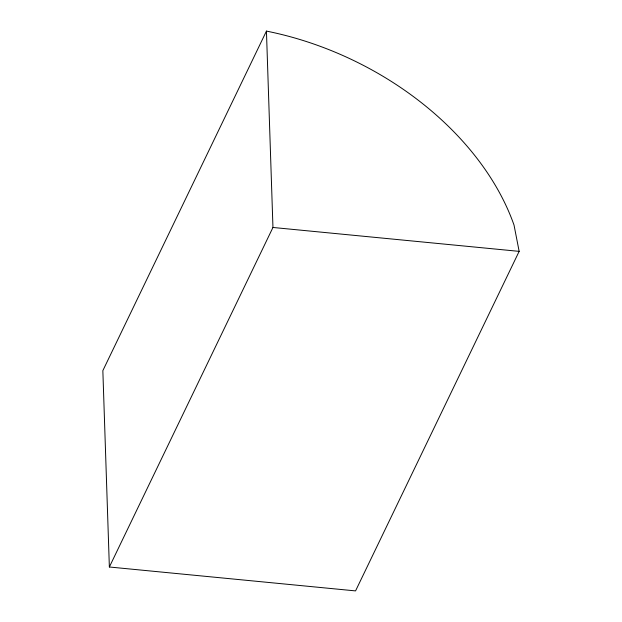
<?xml version="1.0" encoding="UTF-8"?>
<svg xmlns="http://www.w3.org/2000/svg" width="622" height="622" viewBox="0 0 622 622"><rect width="100%" height="100%" fill="white"/><g stroke="black" fill="none" stroke-linecap="round" stroke-linejoin="round"><path stroke-width="0.93" d="M266.441 31.1L102.848 370.634L109.363 567L355.559 590.9L519.152 251.366L514.029 225.094A264.381 185.434 25.7 0 0 266.441 31.1L272.957 227.465L109.363 567M272.957 227.465L519.152 251.366"/></g></svg>
